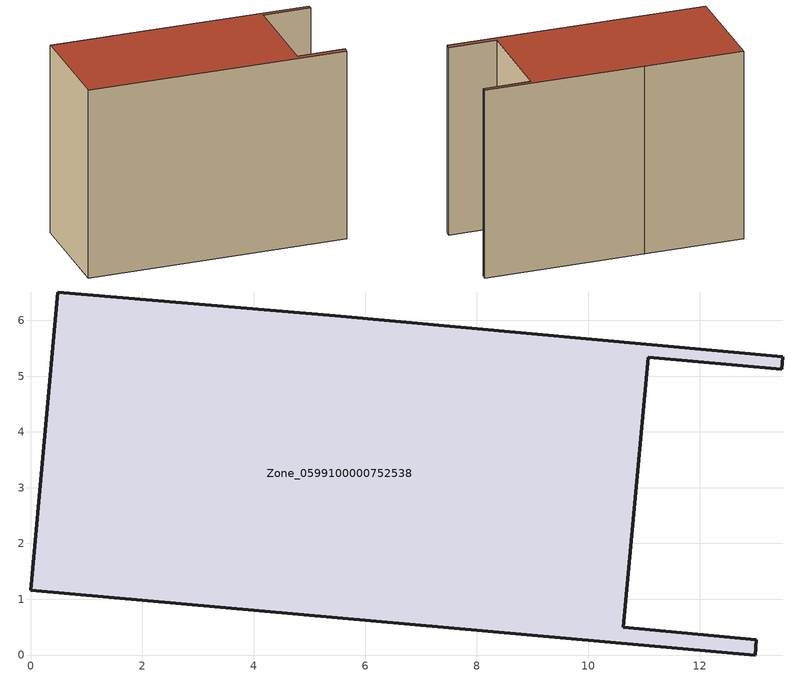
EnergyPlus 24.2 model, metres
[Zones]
Zone_0599100000752538
 floor ground (C_G): 12.99,0 0,1.16 0.48,6.51 5.46,6.08 13.49,5.35 13.47,5.12 11.08,5.34 10.63,0.49 13.02,0.27 z0
 wall outside (C_F): 13.47,5.12 13.49,5.35 5.46,6.08 0.48,6.51 0,1.16 12.99,0 13.02,0.27 10.63,0.49 11.08,5.34 13.47,5.12 z0:9.82
 roof outside (C_R): 0,1.16 12.99,0 13.02,0.27 10.63,0.49 11.08,5.34 13.47,5.12 13.49,5.35 5.46,6.08 0.48,6.51 z9.82
[BUILDING]
Pand.0599100000752538: North Axis=0; Terrain=City; Loads Convergence Tolerance Value=0.04; Temperature Convergence Tolerance Value=0.4; Solar Distribution=FullExterior; Maximum Number of Warmup Days=25; Minimum Number of Warmup Days=1
[Site:Location]
Rotterdam.The.Hague.AP_ZH_NLD Design_Conditions: Latitude=51.96; Longitude=4.45; Time Zone=1; Elevation=-4.5
[SITE:GROUNDTEMPERATURE:BUILDINGSURFACE]
18, 18, 18, 18, 18, 18, 18, 18, 18, 18, 18, 18
[MATERIAL] Thermal Absorptance=0.9; Solar Absorptance=0.7; Visible Absorptance=0.7
Name | Roughness | Thickness | Conductivity | Density | Specific Heat
G.TI.2006-2014 | MediumSmooth | 0.15 | 0.06 | 540 | 1210
F.TI.2006-2014 | Rough | 0.3 | 0.12 | 1920 | 840
R.TI.2006-2014 | MediumRough | 0.2 | 0.08 | 1500 | 1000
[CONSTRUCTION]
C_G: G.TI.2006-2014
C_F: F.TI.2006-2014
C_R: R.TI.2006-2014
[ZONE]
Zone_0599100000752538: Type=1; Multiplier=1; Ceiling Height=Autocalculate; Volume=Autocalculate; Floor Area=autocalculate; Part of Total Floor Area=Yes
[ZONEINFILTRATION:DESIGNFLOWRATE]
Infil_Zone_0599100000752538: Zone or ZoneList or Space or SpaceList=Zone_0599100000752538; Schedule=AlwaysOn; Design Flow Rate Calculation Method=Flow/Area; Flow Rate per Floor Area=0.0015; Constant Term Coefficient=1; Temperature Term Coefficient=0; Velocity Term Coefficient=0; Velocity Squared Term Coefficient=0
[HVACTEMPLATE:ZONE:IDEALLOADSAIRSYSTEM]
Zone_0599100000752538: Maximum Heating Supply Air Temperature=50; Minimum Cooling Supply Air Temperature=13; Maximum Heating Supply Air Humidity Ratio=0.0156; Minimum Cooling Supply Air Humidity Ratio=0.0077; Heating Limit=NoLimit; Cooling Limit=NoLimit; Dehumidification Control Type=ConstantSensibleHeatRatio; Cooling Sensible Heat Ratio=0.7; Dehumidification Setpoint=60; Humidification Control Type=None; Humidification Setpoint=30; Outdoor Air Method=None; Outdoor Air Flow Rate per Person=0.00944; Outdoor Air Flow Rate per Zone Floor Area=0; Outdoor Air Flow Rate per Zone=0; Demand Controlled Ventilation Type=None; Outdoor Air Economizer Type=NoEconomizer; Heat Recovery Type=None; Sensible Heat Recovery Effectiveness=0.7; Latent Heat Recovery Effectiveness=0.65
[ZONECONTROL:THERMOSTAT]
ThermostatControl_Zone_0599100000752538: Zone or ZoneList=Zone_0599100000752538; Control Type Schedule=DualSetpointControlType; Control 1=Thermostat_Zone_0599100000752538; Temperature Difference Between Cutout And Setpoint=0
[THERMOSTATSETPOINT:DUALSETPOINT]
Thermostat_Zone_0599100000752538: Heating Setpoint Temperature Schedule=HeatingSetpoint_Zone_0599100000752538; Cooling Setpoint Temperature Schedule=CoolingSetpoint_Zone_0599100000752538
[SCHEDULE:COMPACT]
HeatingSetpoint_Zone_0599100000752538: Through: 12/31, For: AllDays, Until: 24:00, 21
CoolingSetpoint_Zone_0599100000752538: Through: 12/31, For: AllDays, Until: 24:00, 24
DualSetpointControlType: Through: 12/31, For: AllDays, Until: 24:00, 4
AlwaysOn: Through: 12/31, For: AllDays, Until: 24:00, 1
